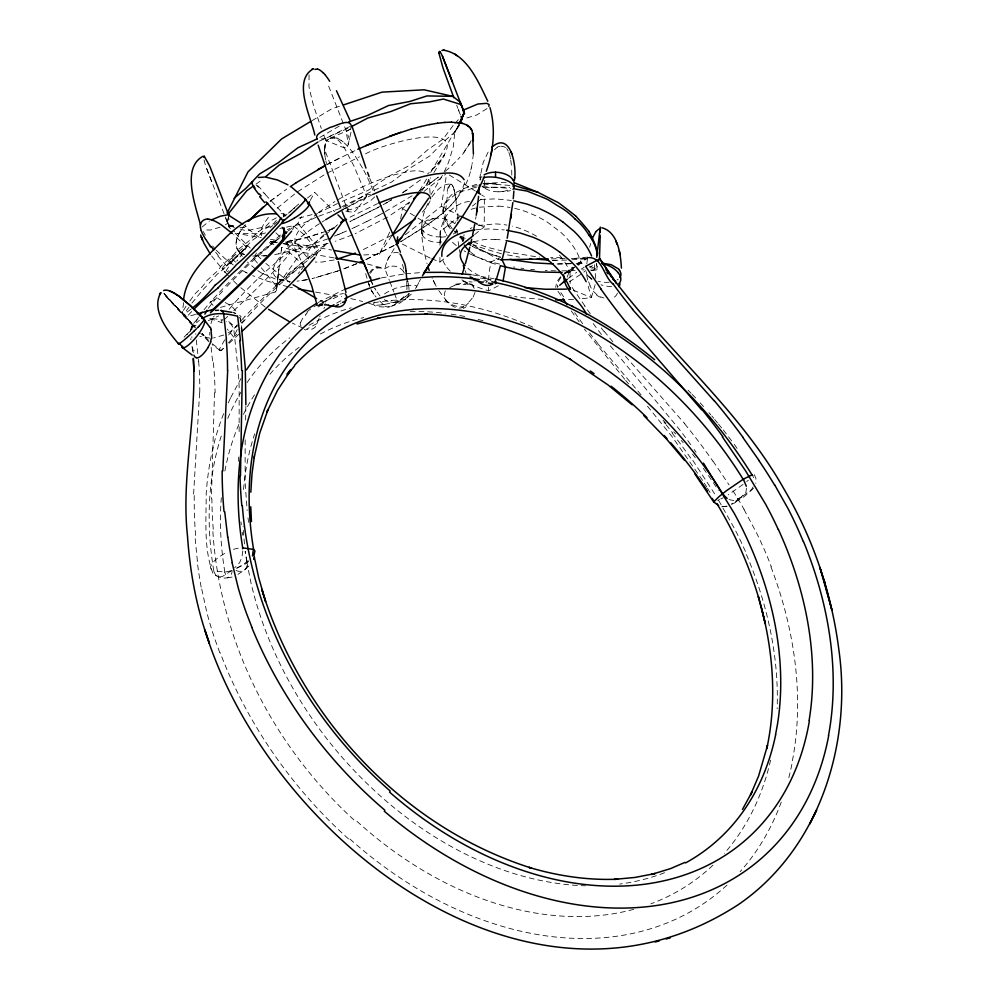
<?xml version="1.0" encoding="UTF-8"?>
<svg xmlns="http://www.w3.org/2000/svg" width="999" height="999" viewBox="0 0 999 999"><rect width="100%" height="100%" fill="white"/><g stroke="black" fill="none" stroke-linecap="round" stroke-linejoin="round"><path stroke-width="0.75" stroke-dasharray="5 3.75" d="M431.63 258.679L439.897 262.063L439.922 257.505M439.972 245.354L440.035 231.681L459.203 216.508M474.65 234.553L484.24 226.973L484.365 196.591L481.78 194.992M455.669 210.165L455.656 211.863M245.854 406.318L245.604 421.566M511.788 175.112L511.625 166.621M238.424 461.313L238.499 457.055M324.613 149.188L324.613 150.562A40.41 38.474 -51.2 0 0 324.65 151.423L324.975 155.145A77.81 74.101 -51.2 0 0 325.374 158.029L325.662 159.703M193.606 494.105L199.6 392.844M209.778 332.342L209.778 335.14M239.136 431.605L239.148 387.412A489.635 357.704 51.6 0 0 238.399 372.939L233.716 328.346L230.969 324.213L226.461 321.378M245.18 439.81L245.092 482.629L247.178 510.452M242.769 550.924L242.008 556.918L239.885 562.112A15.834 7.23 -86 0 1 238.324 564.135L234.665 567.769M469.468 201.373C449.163 203.883 437.837 223.639 440.559 243.094L440.621 240.534M440.646 239.36L440.709 236.788M595.716 278.421L594.343 264.298M190.459 331.181L191.633 325.724L198.451 317.819M443.306 208.229L443.032 211.351A41.921 13.886 47.5 0 0 443.131 213.674L446.004 223.277L450.861 229.395L444.692 218.881L447.727 192.857M488.374 280.145L489.622 269.255A65.41 34.578 -59.4 0 1 491.308 261.875L499.463 257.705M455.282 221.915L455.194 223.351M473.401 153.908L472.102 164.036M567.182 277.123L569.068 272.015L574.812 267.008M184.153 315.946C180.694 312.262 184.028 306.094 183.379 301.835M454.533 231.818L454.595 231.119M498.226 191.796L498.264 191.796A16.683 9.028 5.1 0 1 484.016 187.762L484.815 179.895M596.59 263.499L597.09 269.593L597.377 266.458M443.032 211.214L443.344 209.378A39.448 22.777 53.1 0 1 446.703 201.823A41.658 24.063 53.1 0 1 448.501 199.975L454.745 195.042A41.658 32.305 53.6 0 1 457.629 193.182A39.448 30.582 53.6 0 1 467.619 190.16A40.772 37.375 41.9 0 1 471.316 188.711L471.578 188.624M463.099 237.687L463.249 241.221L464.048 234.578M220.454 307.405L275.05 292.058L276.099 291.046L281.78 246.79M325.374 143.644L324.538 150.749L325.349 160.29M276.473 290.572L278.796 269.106L276.473 290.572L275.05 292.058M324.875 145.904L324.563 150.637L324.6 149.413L348.276 211.713L351.935 211.988A35.327 12.775 -37.6 0 0 352.784 211.938L354.795 211.463L356.818 209.39A42.108 15.222 -37.6 0 0 358.079 207.854L358.866 206.88M480.419 174.151L479.945 177.997L483.229 162.338L488.561 151.211M586.825 263.736L586.9 263.037M350.999 132.28L348.114 144.805A35.327 27.223 3.4 0 1 347.652 145.879L346.241 147.902L343.206 147.377A42.108 32.443 3.4 0 1 341.084 146.666L325.499 140.185L351.298 128.958M586.987 262.35L588.111 254.745M464.66 182.642C455.394 211.251 424.138 226.086 400.599 241.833M281.243 250.399L281.668 247.315M475.012 292.407L472.789 297.989M195.742 334.328L195.854 333.566M754.27 474.65L755.906 478.246L755.831 483.416M228.721 215.709L227.647 223.014L229.345 227.66L234.69 231.768M229.345 227.66L228.371 224.887L229.246 218.931M595.142 284.678L591.358 297.552A143.057 77.435 5.2 0 1 578.958 298.963M475.611 219.206L476.036 216.571M400.674 218.956L402.397 208.504L409.59 202.809M405.357 234.728L441.308 206.281L446.491 174.9M462.437 241.621L463.211 237M400.874 241.633C429.582 223.976 464.173 203.871 471.278 167.919M470.866 169.892L472.527 162M210.951 323.576L213.062 317.382M409.128 293.494L408.853 294.455M589.66 247.228L590.621 243.569M300.524 322.677L302.422 318.731L306.094 314.61M228.384 217.307L227.21 221.878L228.759 225.936L236.026 227.035M444.056 219.768L443.568 226.985A60.165 32.567 5.2 0 0 446.353 234.59M240.347 321.291L240.122 317.57M448.726 188.112L448.926 187.425A32.655 9.328 82.5 0 1 449.038 187.025L449.138 186.713M309.066 74.825L308.978 86.438A78.122 71.016 -73.9 0 0 309.44 89.273L313.748 106.443L321.316 128.471M190.534 330.282L192.844 325.899M398.476 252.947A11.051 6.943 81.8 0 0 397.827 252.647L394.443 252.597A20.08 12.625 81.8 0 0 391.795 253.921L388.836 257.18L386.551 262.6A61.339 38.536 81.8 0 0 384.902 268.793L389.373 280.382M283.216 216.284L283.416 213.761L281.106 213.674M597.077 269.643L596.016 270.017A2.173 1.174 5.1 0 0 595.304 270.092L595.242 270.13A2.31 1.249 5.1 0 1 594.73 270.217L594.63 270.23A2.747 1.486 5.1 0 0 594.03 270.317L593.968 270.342A4.208 2.273 5.1 0 1 593.044 270.479L592.844 270.492A5.819 3.147 5.1 0 0 592.307 270.542M223.651 413.723C213.524 439.135 208.092 466.283 206.206 493.518C206.244 519.942 203.546 549.175 213.149 573.938C218.694 578.034 231.681 582.055 232.143 570.554M430.144 200.874L427.622 206.044L420.791 213.936M471.153 140.622L462.962 153.746M317.183 323.014L319.53 317.27M456.855 220.929L459.59 216.471M449.488 185.764L450.049 184.678A11.726 3.534 80.4 0 1 450.274 184.39M387.237 260.589L395.604 246.091M230.732 397.527L241.009 378.521M319.68 316.92L320.155 315.896M228.296 402.872L231.855 395.03M289.435 253.396L289.673 252.435L288.811 252.422L283.853 255.669L263.986 272.939A49.513 3.746 -43 0 0 238.411 298.664M222.265 319.33L221.603 321.94M415.422 288.524L416.683 286.588L416.034 285.389L408.691 285.502L407.979 282.168L408.479 284.727A51.861 37.887 51.6 0 1 408.991 288.898L409.053 289.648M363.723 254.957L379.295 254.258L389.735 232.055M428.034 203.346C417.607 222.115 421.953 244.218 427.085 263.836M324.538 307.205L323.888 308.504M416.508 287.088L420.542 279.245M430.681 172.402L458.778 124.838L457.43 127.36M430.931 194.73L443.131 174.201L448.551 162.387L453.359 146.516L454.757 132.355L457.142 127.947M459.727 124.85L456.243 130.17A45.105 1.698 -59.5 0 1 455.669 131.044L454.757 132.355L455.569 130.844A34.765 1.299 -59.5 0 1 456.618 128.958L457.904 126.448M303.371 266.833L303.659 265.534L289.698 252.572L286.501 241.009M753.134 486.863L752.06 488.723A15.834 11.938 65.3 0 1 750.012 490.821L731.668 504.058M419.23 281.581L420.254 279.782M445.317 290.846C440.497 302.185 454.757 307.405 463.736 306.755M257.442 263.124L253.559 258.404L256.468 253.022M288.311 230.906L297.902 223.314L301.536 216.583M310.264 200.424L314.635 192.345L334.64 211.688M369.53 272.977L370.254 271.74A20.08 12.625 81.8 0 1 372.44 269.243L375.936 267.382L380.369 267.495A61.339 38.536 81.8 0 1 384.902 268.793A29.508 21.566 51.6 0 1 388.112 266.945L389.647 266.433A18.931 13.836 51.6 0 1 391.271 266.109L391.795 266.046M241.308 230.195C235.152 237.213 232.742 251.673 244.405 254.408M421.653 191.009L427.622 182.755L428.996 177.66L430.132 194.168M470.242 142.994L463.099 153.709L457.879 159.49M456.73 128.771L458.991 124.9M419.493 190.859L427.485 177.672M425.911 185.702L430.731 177.76M433.941 172.465L444.63 154.995L438.161 163.674L428.259 173.401M374.662 196.903L370.679 200.712L363.137 205.095L353.534 208.779L344.605 210.789L348.276 211.713M202.273 226.885L209.378 221.041M366.558 196.603L359.265 206.368M292.645 229.82L293.968 226.174L287.4 229.72M315.846 256.268L317.445 252.735L312.35 244.718L303.821 234.478L294.131 226.261M379.295 254.258L392.07 235.389M198.414 317.183L194.892 323.838A143.694 10.864 -43 0 0 196.016 325.637M283.953 215.559L283.991 215.509A40.772 4.358 -83.2 0 0 283.529 216.271M237.238 329.57L233.666 336.85M208.329 308.316L211.588 303.996A111.376 8.417 -43 0 1 216.683 297.827A96.541 7.293 -43 0 1 221.591 292.27L224.325 289.273M261.338 267.844L275.899 285.564L283.291 277.66L299.2 255.382L324.363 235.464M453.134 125.512L443.032 139.148L427.647 149.838L410.527 164.872L389.36 175.986L367.944 190.447L338.861 202.809M245.417 224.675C237.737 231.98 229.47 250.15 244.268 254.495M268.456 217.382C264.573 222.565 259.553 228.883 261.463 235.776M431.805 197.028C436.313 191.046 442.582 183.179 451.011 184.128M191.908 303.072L202.859 289.822A80.569 37.263 -10.4 0 1 205.969 286.626L217.058 274.338L224.213 268.419A46.878 32.23 -32.7 0 1 228.921 262.749L240.522 252.722L251.448 241.146A41.921 29.021 -50.7 0 1 255.195 238.262L259.103 235.776A39.448 22.827 -69.4 0 1 267.083 227.56A41.658 24.101 -69.4 0 1 269.917 225.574L273.714 223.514L276.161 220.629A41.658 15.859 -79.3 0 1 278.009 218.918A39.448 15.022 -79.3 0 1 278.621 218.444M564.647 273.514L572.627 267.083M246.416 247.115L233.666 234.69M228.609 334.977L228.808 334.715A118.406 8.954 -43 0 1 235.24 327.135A105.519 7.98 -43 0 1 237.375 324.737M189.91 300.936L195.342 293.469L201.111 287.949A78.359 28.434 -75.3 0 0 204.008 284.515L206.88 280.594L217.195 271.191A45.017 23.327 -68.9 0 0 221.516 265.534L232.817 255.732M753.546 488.361L744.28 496.515L731.73 504.32M494.505 149.713L497.152 147.34M560.938 277.372L557.717 282.48L557.342 286.975M374.513 302.11C369.543 308.179 386.725 306.743 389.048 306.943M448.688 197.952L451.623 194.755L454.932 193.019M454.982 123.426L458.678 119.256M577.01 264.81L579.133 262.625L588.261 257.829M238.187 298.851L235.926 301.373A86.089 6.506 -43 0 0 232.717 305.045L231.731 306.206A106.868 8.079 -43 0 0 228.871 309.678M232.817 255.719L237.824 249.85L250.274 239.885A41.059 24.051 -36.1 0 0 256.418 232.892L258.716 231.481M251.036 312.962L248.676 315.584A90.909 6.868 -43 0 0 244.343 320.554A106.893 8.079 -43 0 0 241.084 324.488M213.461 316.945L214.236 316.096M241.209 320.517L244.643 316.833M275.899 285.564L320.229 250.474L327.622 242.57L283.291 277.66M212.275 343.768L221.116 350.612L224.763 346.728M228.534 342.719L233.754 337.15A131.693 9.953 -43 0 0 236.875 334.253M248.838 566.058L244.593 570.017L236.875 575.024M732.017 503.571L733.603 503.334A15.834 9.278 62.7 0 0 735.539 502.272L745.903 492.607L746.528 487.287M560.664 276.648L556.73 281.855L555.694 287.437M327.859 139.798L326.498 141.271A8.766 7.967 -73.9 0 1 331.393 137.949L332.192 137.762M285.976 215.796L285.801 215.971A49.488 5.282 -83.2 0 0 284.003 215.309M431.393 170.604C486.138 114.773 383.366 142.482 363.536 155.007M451.948 165.372L458.004 159.465M186.538 334.69L187.325 333.916M187.812 333.429L188.386 332.892A18.482 1.386 -43 0 1 190.722 330.681L191.034 330.382M232.205 257.63L232.592 257.255A18.144 1.361 -43 0 1 247.003 245.342M468.606 302.934L466.446 304.857M236.875 256.905L236.825 256.955A16.908 1.261 -43 0 1 233.579 259.94A18.207 1.361 -43 0 1 228.434 264.423A17.695 1.324 -43 0 1 226.698 265.834A18.044 1.349 -43 0 1 222.902 268.569A12.75 0.949 -43 0 1 222.59 268.706M248.776 561.401L244.767 564.423L235.939 568.443M411.288 294.181L405.144 299.338M557.542 287.213L558.179 286.626M191.833 329.645L192.445 326.398L199.4 320.292M229.083 343.331L237.088 335.939A152.347 11.513 -43 0 0 238.861 334.278M293.481 208.679L292.607 209.478A18.419 1.374 -43 0 0 288.174 213.636M221.116 350.612L223.764 348.201M408.878 294.468A17.545 12.825 51.6 0 1 406.88 297.677L399.95 303.022L389.81 306.843A24.7 15.522 81.8 0 0 392.083 306.106L393.269 305.494A32.03 20.13 81.8 0 0 393.793 305.17L395.304 304.083M293.694 208.479L294.717 207.567M487.062 108.554L476.785 114.972L464.36 118.681M277.148 208.204L296.478 192.557M445.342 171.304L452.072 165.347M455.457 131.518L443.931 141.483L429.957 155.844L411.426 167.208L391.683 181.993L368.843 192.782L346.441 205.994L317.282 216.758M562.737 274.837L573.838 267.307M569.705 272.14L574.4 268.481M324.288 234.378C317.869 240.747 304.27 249.026 308.728 259.49L295.03 242.345L294.967 237.874L297.727 232.23L302.947 225.836L317.457 213.262M578.184 265.372L581.156 262.924L584.427 264.173M280.519 235.002L259.228 253.396A60.165 4.545 -43 0 0 249.001 262.862L247.252 264.51A70.092 5.295 -43 0 0 219.992 291.708L216.483 295.467A106.718 8.067 -43 0 0 210.502 302.11A65.41 35.04 42.8 0 0 212.987 305.332M236.813 568.256L242.395 564.959A72.865 30.02 -9.4 0 0 245.841 562.537L247.715 561.051A72.865 30.02 -9.4 0 0 248.651 560.252M746.665 481.593L748.338 480.244M275.274 241.196L254.907 258.941A49.588 3.746 -43 0 0 246.903 266.471A58.392 4.408 -43 0 0 224.4 289.211M400.224 300.187L401.673 298.926A32.03 20.13 81.8 0 0 402.135 298.464L403.146 297.352A24.7 15.522 81.8 0 0 404.845 294.892M270.304 227.422L272.702 225.537M273.901 224.588L277.497 221.741M283.479 216.995L287.075 214.148M288.274 213.199L291.87 210.364M307.442 198.027L314.635 192.345M253.559 258.404L281.119 236.588M325.562 234.515L337.55 225.037M423.963 191.433L445.529 174.363M472.39 206.081L475.986 203.234M477.185 202.285L484.365 196.591M439.897 262.063L445.891 257.317M395.442 303.971L400.099 300.287M276.111 240.534L281.019 236.888M589.822 267.632L592.519 265.534M210.489 302.123L216.696 297.814L220.492 299.9M270.092 201.261L286.763 189.048M270.192 201.249L278.022 195.28M420.529 179.907L401.186 193.744L407.467 189.535M430.369 183.154L438.199 177.173M438.299 177.16L421.628 189.373M409.515 202.135L388.748 216.396M405.769 296.341L405.532 296.516A19.818 5.295 -21.1 0 1 403.409 297.964L394.53 302.173L384.827 304.395M577.697 264.747L588.636 257.455M568.406 278.359L576.748 272.24M743.081 484.415L728.246 494.83M583.816 272.115L585.864 270.604M241.084 322.914L244.33 320.554L239.648 315.222M256.069 184.103L261.963 179.907M297.627 191.733L325.599 173.951M318.569 212.412L334.89 201.536M329.295 230.507L337.587 224.775M565.671 273.351L573.95 267.495M580.631 274.388L569.517 281.681M577.097 263.998L580.319 262.362L584.34 264.71M319.48 223.689C306.943 231.268 243.244 277.522 290.185 281.543L276.111 279.345L261.214 272.852M419.23 190.984L421.715 189.373M319.218 141.196L349.438 127.685M581.243 269.156L584.19 267.245M351.099 128.421L346.203 131.631L348.301 144.306M231.693 570.504L223.851 575.599A15.834 9.903 -78.2 0 1 221.428 576.723L218.893 576.935L215.909 575.524L213.574 570.729L211.638 570.067L210.277 567.619C212.662 560.077 220.554 555.968 226.91 552.11M322.065 221.965L324.475 220.454M412.1 195.792L385.364 211.663M339.223 126.124L318.144 138.424M208.279 320.691L218.594 315.984M311.938 120.717L331.718 108.841L340.597 105.894M388.449 201.661L391.683 199.725L382.942 204.87L387.375 202.298M228.147 332.792L229.483 332.005A53.297 23.214 -7.2 0 0 232.904 329.682L234.715 328.259A53.297 23.214 -7.2 0 0 237.312 325.799L235.252 327.123L226.336 319.48M337.4 200.062C355.282 189.56 374.263 180.744 394.18 174.85C404.732 172.652 417.557 167.52 427.51 173.888M387.487 217.133L355.144 233.729M391.271 235.514L360.302 251.086M227.76 223.351L225.374 224.688M318.906 304.583L335.402 296.091M318.756 305.444L325.337 302.847L320.142 300.374M326.86 164.598L357.792 149.213M326.898 164.623L341.496 156.993M326.91 173.227L359.403 156.855M344.842 208.454L372.739 194.518M350.012 217.17L377.522 203.634M381.63 205.594L349.812 221.691M378.908 215.222L384.116 212.4M394.268 245.367L364.31 260.402M393.643 245.754L365.035 260.04M470.167 228.609L471.978 227.672M378.396 207.405L347.764 222.577M318.119 302.535L343.881 289.735M337.55 203.509L318.906 212.737M340.509 303.459L341.171 303.097M461.813 279.82A69.006 37.35 5.2 0 0 470.854 284.378L476.585 286.788A105.519 57.105 5.2 0 0 488.661 290.809L499.625 285.102M366.908 221.478L378.933 215.26M316.958 323.589L306.281 329.32A14.173 10.44 47.8 0 0 317.133 323.688M720.766 498.926L723.276 497.689M719.542 499.525L717.794 500.387M741.733 497.052L734.028 500.624L728.983 499.575M354.67 227.385L366.895 221.428M315.946 217.382L301.124 224.201L285.989 227.21M342.445 232.817L334.428 236.151L346.528 230.994M351.96 228.609L354.67 227.335M349.7 126.598L325.162 138.524L318.369 139.273M342.008 206.593L365.884 194.955L372.003 194.193M223.714 335.052L213.536 337.974M356.918 263.636L342.52 269.368M352.41 234.865L335.389 241.258M356.593 263.736L341.546 269.718M220.105 227.185L210.477 230.02L203.484 229.957M329.757 138.511C335.539 135.539 340.147 141.945 343.132 146.141A78.122 71.016 -73.9 0 1 344.655 148.439L353.808 165.722L366.745 196.316L344.468 208.803M334.353 228.209L327.447 230.831M327.635 230.757L334.203 228.259M327.797 238.873L297.128 249.375M337.924 271.029L312.5 278.571M471.103 209.34L475.424 208.029M326.311 231.256L305.419 237.887L285.652 241.795L301.686 238.836L321.865 232.829M340.197 270.23L312.088 278.634M284.041 213.661L283.416 213.636L285.377 215.085M473.401 241.795L483.653 239.66L495.042 239.36M339.835 294.243L343.481 293.494M722.015 506.68L728.096 506.006M265.522 232.917L262.637 233.816L236.838 233.404L261.288 237.7M230.694 570.904L224.663 572.115L213.574 570.729M476.848 184.241L465.497 187.949A40.734 3.209 -22.2 0 0 454.945 193.007M233.454 549.275L239.698 547.852M195.517 314.423L186.726 316.895A105.257 8.154 -11.6 0 1 184.565 316.283A112.15 8.691 -11.6 0 1 184.003 315.559L185.302 313.811A129.133 27.672 -10.2 0 1 188.973 307.455M232.13 577.06L227.11 577.897L224.663 572.115M298.813 218.194L313.162 214.298M297.202 249.3L278.659 253.896M328.084 243.444C318.044 245.417 305.469 250.387 296.116 244.043L301.673 246.616L283.441 243.681M478.159 225.499L495.379 223.888M344.355 208.541L347.165 207.867L351.548 212.013M381.218 277.947L404.283 273.963M334.253 259.94L321.828 262.075L315.222 262.05M376.723 268.207L377.235 268.119A18.931 13.836 51.6 0 1 378.933 267.969L380.681 268.019A29.508 21.566 51.6 0 1 384.902 268.793M455.806 284.153L462.112 283.416L467.782 284.091M279.932 228.409L284.478 227.51M432.043 218.706L433.416 218.469M726.922 506.381L721.29 506.818M306.718 279.77L298.476 281.044M381.481 304.87L375.474 305.344L368.544 303.159M479.32 207.18L498.513 206.144M274.713 254.57L278.758 253.808M307.817 279.57L297.053 281.156M587.649 257.118L574.675 258.429M331.381 137.912L332.33 137.75M445.816 236.738L445.317 236.8A19.243 10.402 5.1 0 1 441.046 237.1M433.616 218.444L434.827 218.306A18.419 9.965 5.1 0 1 443.868 218.719L444.692 218.881A16.683 9.028 5.1 0 1 454.582 223.639M475.699 229.795L489.035 228.908L504.245 229.882M331.805 137.825L336.963 138.049M486.276 281.456L487.05 281.368M266.546 255.644L252.347 256.094M263.549 256.056L266.433 255.732M405.769 273.788L422.302 272.465M506.131 182.355L482.617 183.404L493.356 183.654L482.829 183.429M491.595 187.2L507.08 187.238A46.878 44.793 8.7 0 1 509.627 187.662M480.844 199.4L495.929 198.901L511.351 200.449M405.344 285.989L395.641 288.199L386.763 292.407A19.818 5.295 -21.1 0 0 384.677 293.843L384.44 294.018A26.761 7.155 -21.1 0 0 383.691 294.593M514.685 208.391A57.13 30.919 5.2 0 1 527.285 212.15L535.839 215.784A100.35 54.321 5.2 0 1 547.452 222.215L560.551 232.08A138.312 74.863 5.2 0 1 581.068 262.937L575.649 263.399M581.156 262.924L575.911 263.374M270.417 226.91L260.327 227.822L246.278 230.844L240.397 229.121M395.529 302.422L400.037 301.773A23.489 17.158 51.6 0 0 405.731 298.813M484.215 187.75L497.727 187.45L510.801 188.424M318.394 305.607L322.39 305.369M571.952 259.752L574.575 259.59A112.15 4.808 -3.1 0 0 584.914 258.916A105.257 4.508 -3.1 0 0 587.462 258.741M566.683 260.065L551.46 260.402M569.542 272.153L564.622 272.377M391.808 300.387L405.094 299.663A343.656 251.061 51.6 0 1 488.236 310.839A340.284 248.601 51.6 0 1 532.954 327.222M570.866 263.686L556.893 263.986M571.665 263.649L557.792 263.986M491.021 183.504L496.191 183.379M551.311 258.866L565.172 258.616M571.328 258.504L588.249 258.204M561.875 270.866L564.785 270.841A143.694 77.772 5.2 0 0 575.087 270.454M498.663 191.796L498.738 191.796A16.908 9.141 5.1 0 0 502.959 191.433A18.794 6.781 12.1 0 0 510.514 190.572M556.031 270.854L545.267 270.492M239.897 227.447L244.83 227.41A14.148 5.257 20.8 0 0 245.779 227.273L259.415 237.5M509.84 185.427L496.928 184.44M543.144 299.5L522.752 297.727A137.487 74.413 5.2 0 1 516.033 296.79L514.672 296.578M277.572 242.295L270.704 241.721L276.361 242.595M275.137 242.22L268.756 241.271M534.49 269.73L530.581 269.343M496.928 184.44L491.895 183.891A47.203 4.658 -8.9 0 1 483.466 185.09M561.6 257.992L556.406 257.367A114.073 110.077 8.9 0 1 550.686 257.53M236.039 570.529C240.747 572.814 247.252 570.379 246.953 564.622A13.686 10.002 51.6 0 0 246.79 561.788L245.08 551.411M303.659 265.534L295.617 270.592L277.947 286.076A43.731 3.309 -43 0 0 270.092 293.506A51.948 3.921 -43 0 0 251.111 312.899M209.99 338.124L199.85 336.388M270.704 241.721L276.698 242.632M282.904 243.569L288.661 244.443M472.49 274.875L493.943 278.746M334.053 257.867L298.551 251.648L281.843 247.315M485.801 282.63L486.65 282.779M514.835 267.195L513.474 266.958M480.307 277.997L491.221 279.957M315.534 292.108L341.683 296.703M270.454 239.298L278.097 240.634M285.739 241.983L331.581 250.012M511.288 296.016L509.265 295.654M501.473 253.808L486.251 249.213A80.569 5.07 19.3 0 0 480.307 247.302L472.814 244.518M225.312 217.033L228.371 224.887L235.752 226.224M212.2 318.331L222.14 320.13M507.43 254.882L519.517 257.143M288.162 286.8L267.245 281.144L252.685 275.624M289.61 287.138L292.52 287.799M350.836 298.576L362.712 301.523M228.371 224.887L235.801 226.686M367.407 264.023L382.967 268.144M504.682 251.711L526.148 255.057A115.872 111.826 8.9 0 0 539.697 257.055M603.908 298.002L600.561 296.853M473.076 241.683L480.531 244.88A78.359 71.753 -33.8 0 0 486.438 247.065L501.735 250.886M235.202 313.174L233.454 312.65L235.901 313.549M209.815 318.356L222.327 322.902M490.609 262.675L495.367 264.198A86.089 46.591 5.2 0 0 497.839 264.947M490.796 280.157L487.537 279.071M388.199 301.361L386.351 300.649A17.545 12.825 51.6 0 1 384.278 299.613M234.515 227.41L228.446 225.337L225.324 217.008M591.046 270.279L591.371 270.404A3.634 2.635 57 0 0 591.858 270.517L592.095 270.579A31.98 17.27 5 0 0 596.79 266.808M499.675 259.016L497.977 259.066L498.788 259.715M589.41 266.134L595.079 268.469A143.694 77.772 5.2 0 1 591.533 268.968M573.201 290.16L591.358 297.552L588.011 285.652A152.347 82.455 5.2 0 0 587.1 283.679M478.721 224.713L484.24 226.973M430.257 258.117L398.351 242.083M273.951 244.555L267.682 241.87M473.214 255.457L479.108 257.842A106.718 57.767 5.2 0 0 491.308 261.875M303.009 328.134L292.357 323.127M336.925 138.037C349.45 144.293 356.218 157.792 363.211 169.256M441.308 206.281L459.34 215.509M247.415 273.152L242.632 270.667L246.678 272.764M325.462 140.16L323.326 133.766M225.2 302.522L231.731 306.206L237.962 313.311M463.111 239.073L459.49 237.038M465.184 238.486L461.438 236.189M460.152 237.475L464.11 239.76M473.351 245.105L498.164 259.44M454.982 230.981L456.481 231.868M449.325 175.012L475.287 190.996M402.397 208.504L408.891 212.5M410.189 213.299L416.67 217.295M417.969 218.094L440.035 231.681M257.717 270.629L262.749 273.826M341.183 140.372L343.156 141.945M483.991 187.775L483.466 187.387A18.419 9.953 5.1 0 1 482.005 186.089M265.284 307.13L240.197 287.237M220.005 350.499L212.188 344.717M289.81 282.542L265.871 263.449M233.242 264.91L224.663 258.354L216.296 250.25M244.78 225.662L245.23 225.999A8.042 2.985 20.8 0 1 246.129 226.748L244.518 225.474M596.952 294.755L593.206 291.146L589.835 285.851M255.432 269.006L247.477 262.075M317.395 252.672C304.383 257.979 294.505 270.379 283.429 279.008A59.016 4.458 -43 0 0 273.364 288.311L271.653 289.922A69.006 5.22 -43 0 0 244.705 316.783M589.385 277.073L588.586 276.361M235.14 233.129L250.225 248.039M353.883 819.867C272.44 745.329 219.018 639.785 212.725 529.133M237.2 284.478L231.306 278.783M260.889 258.816L255.994 254.021M208.741 341.745L200.749 333.316M275.861 232.804L281.418 238.174M285.864 242.482L299.2 255.382M256.069 184.99L258.416 187.325M208.566 340.372L202.185 333.441M463.698 239.847L460.127 235.914M379.72 301.049L383.329 304.495A7.068 4.433 81.8 0 0 384.877 305.994M588.436 276.211L587.924 275.637A18.482 9.99 5.1 0 1 586.775 273.926L586.276 270.991M452.247 228.821L444.617 217.245L443.256 212.225A41.059 20.305 -42.7 0 1 443.631 206.069L444.043 204.92A40.734 11.039 -32.6 0 1 448.688 197.952M688.061 390.172L691.108 393.319M692.12 394.368L696.178 398.551M228.396 275.849L222.203 268.644A19.243 1.436 -43 0 1 222.228 268.456M263.012 192.083L264.285 193.431M265.484 194.705L285.277 215.896M164.136 293.818L195.417 327.385L164.198 293.868M184.328 316.121L183.541 315.022A90.959 3.521 -85.7 0 0 184.041 313.998L186.726 316.895A114.423 51.773 -41.4 0 1 192.645 310.552M194.393 326.286L163.961 293.606L194.418 326.348M192.42 325.537L163.686 293.956M700.137 402.847L704.095 407.142M625.449 356.331L684.802 423.713M708.915 412.649L710.838 414.847M438.786 290.647L447.877 302.585M445.317 299.65L446.94 301.523M641.096 394.855L597.827 343.743M212.6 245.929L215.372 249.163M217.782 255.944L226.686 265.859L246.341 247.215A16.683 1.249 -43 0 1 237.188 256.606M612.899 341.858L604.482 331.705M624.687 379.245L584.39 329.108M625.674 380.407L628.646 383.928M647.464 406.193L672.09 436.625L702.796 480.681M239.598 317.345L240.509 318.781L241.558 327.759M376.024 297.028L374.875 295.604M711.8 415.946L713.723 418.269M714.672 419.43L717.544 422.927M718.506 424.088L722.327 428.746M297.902 223.314L320.229 250.474M663.973 422.077L665.396 423.863M233.754 337.15L227.26 329.071M610.277 345.766L679.532 429.607A445.979 325.811 51.6 0 1 692.582 447.29M666.121 424.75L672.489 432.792M202.273 333.566L204.033 335.764L202.235 333.479M242.282 256.343L237.75 250.387M380.045 296.016L378.034 293.331A51.861 37.887 51.6 0 1 375.437 289.46L374.962 288.661M601.46 334.528L592.22 322.24M723.288 429.907L732.392 441.908M211.663 255.994L223.014 269.855L222.203 268.644M571.291 310.964L579.145 321.853M584.865 305.944L570.591 285.227M734.215 444.305L738.523 450.462M694.155 449.525L696.041 452.222M712.999 461.063L729.07 484.927M692.794 460.339L715.172 494.68M557.942 291.209L562.112 297.377M474.238 288.286L469.905 281.194M563.623 296.778L559.827 291.109M370.954 289.548L371.278 290.16A27.81 17.47 81.8 0 0 372.053 291.521L374.8 295.504A38.811 24.388 81.8 0 1 372.04 291.533M704.357 483.204L706.705 487.012M707.479 488.274L711.375 494.617M446.341 234.59L447.127 235.864M445.267 265.047L444.505 263.786A59.016 31.943 5.2 0 1 442.082 257.542M718.706 500.511L734.515 528.621A314.011 232.155 52.9 0 1 746.728 554.47M374.675 288.124L375.936 290.247M290.472 240.06L304.445 266.92M743.98 509.428L756.568 532.991A309.028 228.359 52.8 0 1 768.818 560.339L771.328 566.845M371.278 290.16L372.053 291.521M203.247 231.481L205.344 235.264M460.239 236.576L462.549 240.871M452.897 186.363L452.435 185.514A6.993 2.01 77.1 0 0 452.247 185.252A7.155 2.073 77.2 0 0 451.685 184.603M436.188 286.251L432.167 278.097M363.773 170.317L367.07 176.736M367.607 177.822L373.813 192.183M371.84 282.467L372.814 284.69M349.662 139.635L327.485 83.129M371.665 282.005L372.477 283.953M374.687 191.009L369.63 177.959M465.059 270.517L466.034 272.989M460.327 114.698L457.679 107.817M389.935 281.83L393.856 291.983M394.405 293.431L397.764 302.135M204.033 159.927A17.32 3.122 71.8 0 0 205.782 166.221L225.012 216.196M211.713 181.756L205.806 166.433M458.291 109.403L458.903 110.989M456.668 105.157L457.892 108.342M219.805 652.759L215.072 639.685A309.028 226.111 53.2 0 1 206.693 611.788L201.336 587.187M753.184 476.673L753.571 477.722M367.969 281.468L370.042 287.6M369.505 286.238L368.544 283.229M403.833 269.243L401.423 260.989M367.033 278.384L365.447 272.777M369.043 284.827L368.718 283.591M407.117 278.983L407.942 282.018L407.754 281.243M587.624 280.02L586.401 273.039M453.971 189.335L454.445 191.471M326.448 163.599L325.874 160.827M510.589 158.129L510.739 158.916M459.39 249.625L459.965 252.597M246.79 561.775L250.924 582.592A317.769 232.143 51.6 0 0 366.396 782.966L375.899 791.945A318.669 232.804 51.6 0 0 585.601 885.801M193.244 352.61L192.345 344.805M458.853 246.578L457.729 238.224M454.77 193.506L454.895 194.38M242.632 535.152L242.233 532.192M247.989 517.832L248.589 522.277M196.279 339.947L197.927 354.92M241.308 524.837L240.971 521.903M211.114 347.29L212.737 362.537M197.377 561.113L194.867 535.314M192.045 346.278L192.832 353.833M596.615 263.773L596.74 265.397M488.648 290.821L488.386 287.287M457.092 231.543L457.38 234.915M455.232 197.677L455.294 198.351M198.314 359.178L198.489 361.313M191.845 336.738L191.883 337.737M406.768 280.856L406.843 285.876A23.601 6.306 -21.1 0 0 405.494 285.964M570.017 272.115L570.154 283.504M214.498 392.707L211.388 498.876M186.913 334.702A18.581 4.683 -51.2 0 1 187.387 334.016M184.053 337.187A18.157 1.361 -43 0 1 186.126 335.102M191.995 326.76A7.53 7.068 66.2 0 1 192.283 325.474M190.921 339.722A30.482 6.868 89.4 0 1 190.859 338.511M194.068 350.899A18.044 3.571 -87.6 0 1 193.981 350.212M193.132 325.886A11.326 4.108 88.1 0 1 193.282 325.986M193.806 326.798A11.888 5.295 -74.2 0 1 193.519 326.623M194.031 327.135A7.655 3.022 87.8 0 1 194.318 327.46M618.206 279.196A17.095 9.253 5.1 0 1 616.995 280.007M611.688 286.401A18.581 11.001 20.4 0 1 600.986 284.79M591.982 279.757A18.581 11.001 20.4 0 1 588.848 276.486M609.228 282.242A18.157 9.815 5.1 0 1 598.051 281.231M591.945 278.733A18.157 9.815 5.1 0 1 589.81 277.26M590.234 285.664A30.482 27.335 64.9 0 1 588.648 281.843M600.436 297.277A18.044 16.246 57.4 0 1 596.703 295.18M617.382 293.207A16.958 11.189 31.2 0 1 611.026 298.539M590.709 270.017A7.655 6.206 72.5 0 1 591.071 270.13M247.015 561.825A318.082 232.38 51.6 0 1 245.442 551.398M244.53 543.98A318.082 232.38 51.6 0 1 243.094 526.348M243.556 489.585A318.082 232.38 51.6 0 1 254.683 433.841M224.875 572.14A327.447 239.223 51.6 0 1 221.328 497.789M224.875 471.041A327.447 239.223 51.6 0 1 239.535 422.827M243.431 414.41A327.447 239.223 51.6 0 1 254.683 394.543M269.917 374.238A327.447 239.223 51.6 0 1 299.113 347.327M320.317 334.028A327.447 239.223 51.6 0 1 363.773 317.557M213.774 570.766A340.684 248.888 51.6 0 1 222.228 433.091M227.76 418.419A340.684 248.888 51.6 0 1 240.971 392.17M247.04 382.629A340.684 248.888 51.6 0 1 289.785 337.799M309.028 325.287A340.684 248.888 51.6 0 1 351.211 307.792M373.688 302.759A340.684 248.888 51.6 0 1 391.845 300.487M410.189 311.488A330.482 241.446 51.6 0 1 445.242 313.349M451.173 314.148A330.482 241.446 51.6 0 1 467.632 317.058M478.146 319.455A330.482 241.446 51.6 0 1 484.178 321.016M662.961 420.217A340.284 248.601 51.6 0 1 665.921 423.339M673.713 431.793A340.284 248.601 51.6 0 1 675.624 433.941M681.281 440.459A340.284 248.601 51.6 0 1 683.204 442.719M692.569 454.22A340.284 248.601 51.6 0 1 695.304 457.717M703.308 468.381A340.284 248.601 51.6 0 1 718.343 490.322M484.827 280.532A343.656 251.061 51.6 0 1 487.624 281.031M336.638 303.134A340.684 248.888 51.6 0 1 342.02 300.162M664.572 872.714A318.669 232.804 51.6 0 1 619.642 884.078M213.399 362.662A459.615 345.417 49.5 0 1 215.122 392.869M213.249 529.258A463.598 336.089 53.9 0 1 211.888 499.038M712.961 865.184A335.552 246.029 53.3 0 1 650.961 903.795M633.741 909.315A335.552 246.029 53.3 0 1 354.445 819.03M770.604 760.102A335.552 246.029 53.3 0 1 724.412 853.283M746.415 554.545A334.19 246.716 53 0 1 777.122 708.653M672.14 433.079A463.561 345.354 52.8 0 1 692.432 460.576M597.951 343.644A460.089 324.176 52.1 0 1 589.547 332.867M582.704 323.751A460.089 324.176 52.1 0 1 574.063 311.725M198.664 361.351A385.327 287.5 50.1 0 1 199.763 392.894M195.579 535.476A475.399 344.705 53.8 0 1 194.256 494.318M201.161 587.162A411.238 300.15 53.3 0 1 197.19 561.088M348.464 838.86A359.041 262.55 53.2 0 1 220.167 652.697M727.022 885.052A359.677 263.636 53.2 0 1 348.926 838.136M791.87 764.322A359.677 263.636 53.2 0 1 788.561 778.683M781.243 802.135A359.677 263.636 53.2 0 1 740.109 871.715M770.966 566.908A358.641 264.673 53 0 1 791.695 764.235M733.054 490.921A411.276 304.995 52.8 0 1 744.105 509.378M684.69 423.813A475.412 354.083 52.7 0 1 712.874 461.151M604.32 331.843A383.504 272.864 52 0 1 600.574 327.16M590.347 313.823A383.504 272.864 52 0 1 584.69 306.056M204.046 309.727A119.78 9.053 -43 0 1 210.489 302.123M224.787 339.897A137.487 10.39 -43 0 0 224.35 340.484L219.618 348.826A143.057 10.814 -43 0 0 221.079 350.637M233.766 310.677A130.419 9.853 -43 0 0 257.442 287.862L270.005 275.274A89.473 6.768 -43 0 0 278.134 266.833L282.705 261.9A46.791 3.534 -43 0 0 289.373 253.446M227.685 316.396A130.419 9.853 -43 0 1 221.641 322.028M303.334 266.858A48.689 3.684 -43 0 1 301.386 269.68M299.65 271.815A48.689 3.684 -43 0 1 298.152 273.564M499.575 264.073A119.78 64.823 5.2 0 1 491.308 261.888M523.776 268.544A138.761 75.1 5.2 0 1 520.866 268.132M584.29 269.767A143.694 77.772 5.2 0 1 582.467 269.93M573.526 299.35A143.057 77.435 5.2 0 1 566.221 299.7M559.552 255.145A130.419 70.592 5.2 0 1 569.88 272.128M473.289 255.407A70.092 37.937 5.2 0 1 469.255 253.571M465.809 251.798A70.092 37.937 5.2 0 1 464.073 250.824M456.256 245.542A70.092 37.937 5.2 0 1 451.086 240.871M450.274 271.179A69.006 37.35 5.2 0 1 445.129 265.072M495.042 239.385A48.689 26.361 5.2 0 1 503.508 240.21M487.587 279.021A51.948 28.109 5.2 0 1 466.608 267.257M536.575 236.239A89.473 48.427 5.2 0 0 526.76 231.206L518.831 228.059A46.791 25.325 5.2 0 0 512.237 226.186M495.392 223.926A46.791 25.325 5.2 0 1 506.855 225.087M490.759 262.5A49.513 26.798 5.2 0 1 470.704 252.185M498.513 206.106A57.13 30.919 5.2 0 1 510.089 207.48M457.679 231.98A49.588 26.836 5.2 0 1 456.855 230.007M463.661 239.847A58.392 31.606 5.2 0 1 460.002 235.939M247.29 245.342A18.581 1.736 -51.9 0 1 236.825 261.139M235.539 262.113A19.73 4.358 45.5 0 1 231.244 257.667M222.415 268.281A16.946 1.261 -43 0 1 232.168 257.63M233.566 259.94A18.794 1.736 -51.9 0 0 225.512 272.59A17.195 1.586 -51.9 0 0 228.559 270.692M247.577 245.367A18.419 1.374 -43 0 1 246.516 247.003M218.331 255.457A162.5 154.932 60.7 0 1 215.584 252.16M305.881 329.995A15.959 11.901 -36.2 0 1 304.333 329.408M306.793 312.05A20.792 6.843 -39.3 0 1 316.77 305.132M318.831 305.145A18.219 3.197 -36.6 0 1 320.404 304.308M318.107 307.018A15.897 2.235 -35.1 0 1 324.75 303.721M324.75 304.071A14.248 2.81 -44.5 0 1 325.512 303.808M301.061 326.124A10.04 6.568 -19.9 0 1 300.324 322.689M305.594 314.36A19.83 8.454 -38.9 0 1 307.53 312.625M293.881 208.466A18.581 4.421 -33.8 0 1 294.618 208.029M294.98 207.342A18.144 1.361 -43 0 1 299.725 203.234M257.53 185.477A56.019 6.893 48.7 0 1 262.362 190.434M264.136 193.119A84.59 7.043 47.9 0 1 265.347 194.405M326.186 301.611A20.792 0.787 -19.3 0 1 325.1 301.96M322.277 302.934A15.897 0.749 -30 0 1 334.19 295.779M333.129 298.726A14.248 1.686 -27.3 0 1 337.412 296.641M321.228 305.057A10.04 1.948 4.7 0 1 322.302 304.957M422.465 235.14A18.581 12.862 -3.9 0 1 433.316 218.681M441.783 241.958A17.195 11.901 -3.8 0 1 422.365 235.165M422.802 234.453A19.73 14.236 -41.5 0 1 423.126 230.282M440.996 236.963A16.946 9.166 5.1 0 1 422.614 230.344M456.768 229.907A18.794 13.024 -3.8 0 1 455.606 233.379M422.352 230.057A18.144 9.815 5.1 0 1 432.117 218.806M450.474 184.166A7.005 2.085 78.3 0 1 451.461 184.49M449.075 186.501A26.786 7.855 81.6 0 1 449.425 185.577M447.19 191.458A58.129 16.434 82.7 0 1 448.289 186.751M456.705 229.72A18.207 9.853 5.1 0 1 455.681 231.855A17.695 9.565 5.1 0 1 454.52 233.129M454.058 233.504A18.044 9.753 5.1 0 1 453.309 234.053M457.817 213.536A162.5 77.248 74.7 0 1 457.317 223.751M456.718 204.82A93.506 40.772 76.5 0 1 456.743 211.064M455.944 198.714A57.08 23.139 77.6 0 1 456.206 203.946M455.132 194.455A31.831 12.025 78.3 0 1 455.482 197.814M454.52 191.471A17.645 6.269 78.7 0 1 454.845 193.531M453.509 187.7A7.405 2.51 78.7 0 1 454.358 191.009M452.435 185.414A7.38 2.223 77.7 0 1 453.459 187.525M463.798 306.843A14.173 9.965 49.7 0 1 450.112 304.333M466.258 306.705A15.959 7.393 -56.6 0 1 463.261 308.379M469.805 283.841A20.792 11.364 -23.3 0 1 474.325 288.261M466.57 283.641A18.219 9.028 -13 0 1 469.205 284.365M454.483 285.214A15.897 7.443 -11 0 1 465.596 284.54M449.762 287.675A14.248 8.691 -13.3 0 1 454.62 285.552M472.215 298.114A10.04 2.897 -47.6 0 1 468.494 302.41M480.169 179.932A18.581 6.693 12 0 1 480.856 179.108M502.959 191.446A18.207 9.853 5.1 0 0 509.115 189.56A17.695 9.565 5.1 0 0 510.751 188.611M479.97 179.857A18.144 9.815 5.1 0 1 481.93 176.498M510.751 160.24A96.541 81.419 7.5 0 1 511.476 166.621M508.866 152.51A41.409 35.152 1.2 0 1 510.464 158.142M506.68 148.601A11.389 9.715 -2.5 0 1 508.166 151.136M505.506 147.565A7.043 6.069 -5.8 0 0 502.822 146.478A7.08 6.206 -8.8 0 0 499.95 146.353M497.19 147.203A7.18 6.306 -9.1 0 1 499.712 146.291M476.685 280.781A20.792 3.746 -3.6 0 1 473.738 280.856M472.115 281.98A18.219 6.156 -4.8 0 1 469.031 281.743M467.607 282.655A15.897 5.944 -6.2 0 1 461.338 279.82M484.515 281.081A19.83 1.548 -5 0 1 483.329 281.206M389.697 306.755A16.009 10.065 81.8 0 1 385.04 306.243M381.643 304.845A23.601 6.306 -21.1 0 0 383.329 304.495A23.601 6.306 -21.1 0 0 384.677 304.408M395.479 302.447A23.489 17.158 51.6 0 1 388.199 301.323M370.604 273.351A13.262 9.69 51.6 0 1 376.773 268.344M406.855 285.876A7.068 4.433 81.8 0 1 406.905 288.549M406.843 285.876A23.601 6.306 -21.1 0 1 408.529 285.539M406.968 288.886A16.009 10.065 81.8 0 1 406.818 289.673M391.845 266.196A13.262 9.69 51.6 0 1 403.321 271.066M403.121 271.278A13.099 9.578 51.6 0 1 403.908 272.327L404.208 272.764A17.832 13.024 51.6 0 1 404.508 273.214M408.966 293.419A26.761 7.155 -21.1 0 1 405.781 296.341M324.775 149.176A17.32 15.734 -73.9 0 1 326.049 141.383M186.014 306.156A115.872 14.81 -83.5 0 1 184.902 308.154L184.852 308.229A114.073 14.585 -83.5 0 1 182.617 310.939M191.184 309.028A99.013 72.34 -45.8 0 1 184.103 314.148M258.729 231.481A40.734 18.157 -19.8 0 0 268.269 223.813L271.029 220.629L274.513 218.868A40.734 10.327 -9.7 0 0 277.36 217.095M471.503 188.436A49.488 45.367 41.9 0 1 477.172 187.225M482.28 186.751A49.488 45.367 41.9 0 1 491.595 187.325M552.297 260.389A129.133 1.474 4.4 0 1 556.068 260.677M477.31 185.876A47.203 4.658 -8.9 0 1 467.757 186.9M333.117 137.637L332.03 137.8L333.117 137.637M334.465 137.575L333.304 137.612L334.465 137.575M500.661 257.13L484.453 251.998A58.392 31.606 5.2 0 1 472.127 246.104L489.672 253.858A96.541 52.26 5.2 0 0 500.674 257.118M225 272.29L224.151 271.328L224.875 272.165M433.803 281.593L433.279 280.532L434.977 283.953L433.803 281.593"/><path stroke-width="1.5" d="M222.802 470.991L227.685 370.617M245.866 404.795L245.279 367.794L241.558 327.759M514.398 180.232C517.045 168.207 511.188 129.945 491.67 147.315M473.401 153.908L472.602 133.042L473.401 140.859M250.811 492.195L252.01 473.726L254.445 455.781M479.458 184.927L478.921 192.557M514.522 178.172L514.585 177.347M513.886 191.059L513.261 198.689M599.475 259.315L600.137 237.562M183.504 300.312C186.064 274.675 207.367 256.219 224.488 238.873C237.962 224.987 255.769 212.35 276.086 213.898M596.715 257.28L599.837 230.744M478.583 196.403L476.748 211.925L477.285 208.029M512.874 202.535L507.23 238.237M211.788 338.449L210.976 329.745M282.567 241.196L284.328 228.896M282.754 239.598L284.315 228.883M510.789 218.606L511.438 214.123M228.721 215.709L229.158 212.799L246.653 190.821L253.721 185.789M476.248 215.26L476.835 211.326M486.326 171.254C493.568 150.999 495.829 128.534 489.997 107.63M397.714 236.888L396.965 241.371L401.76 237.575M503.059 280.981L505.506 266.97L501.61 258.966M490.984 154.745L491.995 149.213M599.887 230.482L600.137 229.171A16.583 1.623 -87.5 0 1 600.224 228.783L600.474 228.671M474.687 224.488L472.577 235.14M775.549 734.677L777.509 724.075A317.757 232.143 51.6 0 0 734.253 513.349L703.433 463.099M254.071 457.817L259.79 432.929L268.032 409.54L266.995 411.825L277.61 390.222L290.547 370.542M506.381 242.208L502.485 258.242M470.779 243.207L471.703 239.161M619.243 286.838L619.979 283.778M469.805 247.252L465.422 263.624M228.858 215.472L210.352 167.695A78.209 14.111 71.8 0 0 209.303 165.322L204.171 156.106M463.136 114.348L461.963 118.918L460.939 116.284M463.598 112.512L463.286 110.127L477.847 104.021L486.775 103.322L489.035 104.495L488.886 106.418M202.735 156.368C180.981 168.706 195.991 206.631 200.437 224.962M500.249 266.333L496.453 279.033M464.335 267.307L462.187 274.238M210.901 341.883L207.967 347.515M252.472 555.919L253.384 549.388L242.52 547.827L242.657 548.788M253.646 559.415L254.445 557.242M591.932 239.523L592.444 238.187M563.773 275C563.111 289.985 580.506 301.011 586.413 314.235M592.507 237.999L595.641 232.055M204.857 314.161L207.03 310.239M484.353 176.448C469.855 212.263 443.057 240.971 423.514 273.888L433.966 257.392M459.415 123.364L464.31 112.762M227.085 213.087L248.027 171.84L281.606 138.936L310.614 121.503M351.061 125.212C348.826 118.294 335.214 126.411 330.107 127.41C326.036 129.733 313.698 133.891 317.245 139.086M459.44 123.514L464.273 112.737L461.238 104.62L443.381 99.051L429.283 101.935L410.601 103.746L390.796 111.551L367.907 117.994L350.761 126.985M254.233 554.033L254.957 550.948L253.384 549.388M308.092 204.458L309.54 201.773M422.502 275.724L428.808 265.272M742.482 809.365L752.185 791.658L750.486 795.079L758.603 776.036L767.519 745.329L766.745 748.8C777.697 698.476 772.751 645.754 758.353 596.64L765.309 623.763L761.725 608.803M418.693 192.183L392.07 235.389M586.113 266.071L599.8 258.903L598.426 260.552M459.165 123.951L462.075 119.281M396.428 244.817L428.658 198.202M283.828 220.292L283.341 220.966A17.695 1.324 -43 0 1 282.18 221.903M246.478 369.842C264.523 342.707 288.861 319.842 316.92 303.284M329.395 240.097L343.531 220.292L337.974 214.922M199.375 315.809L199.588 315.522A138.761 10.49 -43 0 1 201.174 313.386L202.06 312.225M495.616 281.568L494.73 282.467M291.633 231.231L279.333 245.354M314.81 257.68L304.108 270.055M595.816 231.83L597.127 230.457M287.225 375L294.493 365.996M248.339 221.266L267.807 203.209M248.476 221.229L263.049 207.13M160.827 292.782L159.428 294.268L160.777 292.819C150.911 309.927 167.657 330.981 178.559 343.868M199.325 325.899L204.445 319.68L190.921 306.193L179.87 296.89M199.063 326.173L198.302 326.948M197.977 327.272L197.29 327.959M283.241 291.571L270.254 304.383A152.347 11.513 -43 0 1 242.42 330.956M420.691 192.095L413.574 198.801M196.341 328.896L195.742 329.483A18.756 1.399 -43 0 1 193.806 331.331M210.439 312.812L213.237 310.214A153.284 11.588 -43 0 0 246.815 278.259L259.877 265.372A111.089 8.392 -43 0 0 279.383 245.317M290.497 214.922L291.134 214.348A19.243 1.436 -43 0 0 294.368 211.363A16.946 1.261 -43 0 0 305.619 199.5M265.397 176.948L279.158 165.085L300.237 153.759L317.944 142.033M559.715 285.277L560.564 284.553A53.297 4.071 -33.7 0 1 567.32 279.183M234.153 198.227L245.754 188.486L259.64 173.913L278.259 162.75L297.927 147.752L316.795 139.048M415.384 218.806L393.581 234.166M563.274 282.342L565.072 280.919M752.734 475.686L752.222 474.787L743.356 479.17L727.135 490.234A72.865 7.767 -31.8 0 0 723.763 492.832L721.89 494.318A72.865 7.767 -31.8 0 0 719.005 496.665L713.686 501.935L718.606 505.581M283.516 234.69L287.113 231.855M341.134 222.19L343.531 220.292M447.09 256.368L473.451 235.502M281.693 218.119L279.97 219.28A45.017 21.066 -4.9 0 1 278.109 222.977L266.895 234.728A78.359 45.667 -14.8 0 1 263.361 238.686L255.007 246.241A105.557 68.232 -23.8 0 1 236.638 264.448A115.035 81.693 -31.8 0 1 215.285 285.09M290.284 186.651L296.366 182.642M597.976 229.733L599.1 229.071M296.291 182.63L325.599 165.335L317.807 169.593M325.674 219.705L343.494 209.191M340.996 222.59L346.553 219.193M282.18 236.139L284.802 235.04L284.49 236.8A57.13 4.321 -43 0 1 275.05 248.289L269.792 253.908A100.35 7.58 -43 0 1 260.677 263.299L246.915 277.023A138.312 10.452 -43 0 1 211.126 311.114M395.991 244.455L398.301 243.144M338.511 304.545L335.227 306.406L328.534 305.507M202.285 318.556L202.972 318.182M211.401 219.905L220.517 216.171L229.083 214.56L229.695 215.959L242.769 224.251M342.52 302.397C346.441 302.098 348.226 296.154 345.142 293.831M202.472 318.456C213.049 311.563 225.599 313.361 237.1 316.084M685.014 862.374L670.541 868.606L651.485 874.45L655.119 873.513L635.089 877.434L614.248 879.37L617.719 879.195C587.737 880.469 557.704 875.936 528.995 867.382L531.693 868.181C403.047 827.597 300.936 717.357 261.775 589.298L265.572 601.51L258.641 577.484L253.546 553.521M357.792 149.263L377.997 140.547M372.739 194.518C393.094 185.427 414.223 177.422 436.326 173.901C445.392 173.202 458.391 170.579 464.11 179.695M359.378 262.587L363.624 260.677M365.934 145.604L400.799 132.255M378.771 203.109C390.721 198.277 403.097 193.931 415.996 192.632C421.029 192.332 429.695 192.008 430.457 198.676M441.895 50.524L444.118 50L443.219 50.125C466.97 53.721 478.359 82.03 487.812 101.274M313.561 68.731C291.696 80.307 311.426 117.907 314.797 135.002M163.636 290.547L164.098 290.397A6.281 6.119 21.9 0 1 166.059 290.147A7.73 7.53 22.3 0 1 166.87 290.209L166.983 290.234A12.063 11.776 22.5 0 1 168.706 290.622A16.583 16.196 22.6 0 1 169.505 290.884M355.332 253.097L336.763 259.278M472.24 242.195C464.91 244.218 457.53 251.823 461.313 259.79A43.731 23.676 5.2 0 0 465.059 265.572M345.229 289.235L358.803 284.128L379.795 278.284M389.622 136.164L411.263 129.058M348.776 121.853L367.008 115.672L388.474 105.557L409.727 101.486L426.973 95.929L452.772 96.341L460.339 102.298L461.55 105.619M312.687 68.943L311.775 69.256M343.544 104.907L381.993 92.145L424.076 89.798L452.772 96.341M193.931 369.88L194.006 371.391L193.307 358.366C197.04 417.607 181.044 476.361 187.462 535.664C189.96 572.315 196.641 608.803 209.428 643.331L204.87 630.032C267.869 835.826 527.172 1041.845 738.149 904.744C819.043 849.512 852.184 744.405 838.91 650.112C831.755 593.493 813.086 538.299 784.053 489.16C740.222 411.188 670.479 353.434 616.608 283.204M357.03 324.001L380.032 317.757L377.547 318.244L389.56 316.146L401.835 314.76L427.097 314.111L424.987 314.011C476.535 315.684 526.585 333.254 570.641 359.49L569.755 358.978L607.941 384.865L632.142 404.82M196.99 314.011L214.585 309.066M655.207 941.995L659.215 940.908M666.171 938.998L670.217 937.911M411.188 129.121L420.929 126.486M420.841 126.561L429.72 124.538M258.404 177.497L264.31 177.085M429.632 124.613L437.624 123.189M474.662 229.945C460.589 231.88 440.559 239.023 441.87 256.306M589.198 257.617C602.222 257.53 603.97 276.873 612.812 283.828M220.542 310.439L231.968 312.375M437.512 123.264L444.842 122.377M215.447 310.452L218.531 310.214M570.466 289.048L568.856 289.023M423.813 272.377L442.944 272.327L471.066 274.65M413.224 309.303L425.636 308.629A321.166 234.628 51.6 0 1 503.309 319.068A317.719 232.105 51.6 0 1 722.589 493.681M566.583 289.148L545.442 289.248L524.95 287.6M444.73 122.452L451.536 122.103M562.125 272.452L540.334 272.015L519.555 269.718A106.868 57.842 5.2 0 1 505.506 266.97M500.249 259.777L548.239 258.916M555.781 299.85L561.575 299.825A143.057 77.435 5.2 0 0 564.373 299.75M495.529 172.303L495.529 177.335A18.581 6.693 12 0 0 483.291 177.822M207.655 219.056L207.355 219.043A7.005 6.968 49 0 0 204.408 219.755A7.83 7.78 45.3 0 0 203.983 219.955L203.871 220.03A7.155 7.105 38.7 0 0 202.522 221.016A6.993 6.956 36.8 0 0 202.173 221.378A7.38 7.33 45.9 0 0 200.724 223.838M553.309 263.936L534.54 262.887L515.809 260.402A111.376 60.277 5.2 0 1 510.027 259.29M601.922 263.074L611.226 264.71L618.468 268.906A18.756 10.14 5.1 0 1 619.655 270.317M451.411 122.178L462.724 123.389M196.466 357.605L194.892 357.005L193.843 355.144M514.635 188.923L527.035 191.071L543.206 197.527A80.569 68.094 -39 0 1 548.501 199.95L558.204 206.069A109.653 83.454 -39.9 0 1 575.262 219.256M601.947 227.76C618.006 232.105 620.641 254.133 621.403 268.107M266.258 177.248L277.535 179.995L287.949 184.84M483.216 282.23L478.946 281.618L471.441 277.41M506.58 230.195L520.079 232.967L533.016 237.25A108.242 58.591 5.2 0 1 559.552 252.01M335.527 258.104L364.535 263.374M488.374 283.067L492.682 283.841M334.64 250.549L360.614 255.107M312.512 291.583L298.264 288.948M457.417 122.502C463.948 123.089 472.764 126.111 472.502 134.066M513.686 200.849L526.898 204.033L538.461 208.229A111.089 60.127 5.2 0 1 562.787 221.99M495.379 279.046C554.158 292.045 608.304 321.753 654.645 359.715M505.506 266.97L502.909 266.333A86.089 46.591 5.2 0 1 500.362 265.659M575.586 215.896A105.557 6.881 34.4 0 0 558.553 202.785L548.688 197.802A78.359 2.348 28 0 1 543.419 195.105L537.949 192.283L522.352 187.974A45.017 6.668 18.7 0 1 514.935 185.614M221.503 310.402L223.564 312.974L226.436 339.185M470.079 276.935L470.766 277.16M169.505 290.884L174.388 293.231M514.56 182.867L537.949 192.283M477.347 224.151L460.739 216.221M170.642 291.321L172.053 291.97M571.74 306.031L572.902 306.581M172.278 292.083L174.75 293.431A54.808 52.41 47.8 0 1 176.798 294.855M316.646 298.639L293.069 284.765M288.873 321.341L268.556 309.34M469.018 242.382L471.066 243.531M174.475 293.281L178.908 296.166M476.585 191.796L480.482 194.193M176.86 294.755L179.92 296.89M291.209 186.838L305.557 199.263M178.921 296.191L189.822 305.057L201.91 316.958M192.258 355.12L182.243 347.465M466.783 125.112L469.905 127.435L471.828 130.432M562.887 221.953L574.125 231.368A153.284 82.967 5.2 0 1 591.595 255.994M559.702 251.96L570.804 261.313A152.347 82.455 5.2 0 1 586.151 281.706M457.192 55.769L454.995 54.083M727.172 498.426L724.725 496.153A13.686 10.002 51.6 0 1 722.801 493.581M182.854 347.34L183.391 347.764A18.581 4.683 -51.2 0 1 181.756 345.991M232.317 233.479L221.828 225.225A58.129 57.967 -87 0 0 215.597 221.516L214.535 221.016A32.655 32.555 89.4 0 0 213.898 220.729L213.349 220.492A26.786 26.686 79.3 0 0 211.626 219.855L209.103 219.206A11.726 11.663 67.2 0 0 208.104 219.081M390.247 791.071C307.505 719.043 250.712 615.746 242.332 505.694M202.959 318.244A24.663 15.36 -85.8 0 1 203.509 318.768L210.115 327.56M643.781 415.547L666.608 439.11L684.627 460.477M323.501 73.027L324.4 74.001A40.41 38.474 -51.2 0 1 324.762 74.425M201.711 316.995L202.385 317.707A9.54 9.416 -3.5 0 0 202.085 318.194M265.959 201.823L283.254 221.079A18.044 1.349 -43 0 0 289.073 216.196A12.75 0.949 -43 0 0 290.247 215.147M713.998 400.611L632.554 309.49M605.844 269.643L606.755 270.729M325.125 74.863L327.185 77.535A77.81 74.101 -51.2 0 1 328.796 79.883L329.695 81.294M701.598 409.765L625.736 321.666M261.139 196.016L259.603 194.093M609.877 274.713L612.025 277.71M210.614 246.965L209.503 245.442M742.844 437.437L759.365 460.939M722.414 436.9L745.479 470.691L765.534 504.07A314.011 226.561 50.4 0 1 778.246 529.482M255.007 188.037L254.595 187.45M600.998 288.936L585.626 266.346M694.892 473.988L713.798 502.072M282.305 227.447L286.139 233.167M599.8 258.903L616.158 282.892L599.737 258.766M562.949 298.614L567.12 304.782M210.327 254.083L203.921 243.169L200.612 235.04M309.078 203.421L325.911 231.805L336.95 257.73M612.724 278.733L613.398 279.77M774.774 485.052L787.836 508.254A309.028 223.089 50.5 0 1 800.574 535.152L803.308 541.545M743.356 479.17L746.328 486.251M716.832 503.484C734.864 533.454 749.262 565.646 759.078 599.238M336.451 90.734L349.887 120.13M452.397 81.893L442.357 55.994A17.32 3.122 71.8 0 0 439.71 51.424M615.759 241.034L617.27 244.605M400.424 252.185L376.648 195.916M304.97 268.107L311.8 286.101L317.22 305.607M370.105 278.122L342.182 211.738M363.698 262.537L366.845 270.08M340.634 207.929L329.37 178.384L318.182 145.155M251.91 627.335L246.915 614.485A309.028 225.337 50.1 0 1 238.012 587.037L232.13 562.812M202.497 240.06L201.274 236.913L202.385 239.772M442.445 56.144L464.61 113.599M512.075 154.408L510.976 151.511M453.833 97.69L443.743 70.03A78.209 14.111 71.8 0 1 442.807 67.258L438.923 53.122M367.545 172.39L369.106 176.598M365.959 168.069L351.998 126.149M360.714 257.467L361.363 259.303M463.261 265.397L464.135 267.982M201.274 230.719L201.049 229.995A17.645 17.42 62.9 0 1 200.537 227.859L200.474 227.447M429.17 270.404L427.922 266.596M338.249 261.513L345.991 292.52M619.255 250.811L620.154 254.658M227.685 537.137L224.725 511.688M237.675 316.208L240.472 340.597M370.467 277.123L370.517 277.597A17.832 13.024 51.6 0 0 371.316 280.969M406.081 270.904L406.73 279.57M250.761 506.768L251.448 521.553M240.484 475.836L242.357 370.654M600.062 232.355L600.012 229.795M600.112 235.227L600.137 236.963M570.192 287.662L570.204 288.299M204.433 319.692A18.794 4.758 -51.1 0 1 199.325 332.892M193.756 331.356A17.095 1.274 -43 0 1 179.133 343.806M183.017 347.103A19.73 18.157 58.7 0 1 179.445 343.519M199.251 333.004A17.195 4.346 -51.1 0 1 183.304 347.902M178.933 343.918A18.157 1.361 -43 0 1 178.784 343.144M208.017 347.577A16.958 5.557 -60.2 0 1 196.341 357.842M211.301 338.499A15.672 11.301 -57.4 0 1 210.389 341.795M210.364 327.385A29.371 23.364 -54.9 0 1 211.288 329.558M202.198 317.17A7.33 2.423 63 0 1 202.797 317.52M600.287 227.11A54.808 1.961 -88.7 0 1 600.337 228.521M619.405 270.354A17.095 9.253 5.1 0 1 619.88 277.485M601.835 263.511A18.794 11.126 20.4 0 1 618.306 272.852M618.331 272.952A17.195 10.165 20.4 0 1 618.806 283.728M600.237 228.646A12.063 1.174 -87.3 0 1 600.411 228.034M614.909 280.756A15.672 5.669 52.8 0 1 616.408 283.379M606.855 272.265A29.371 7.767 56.4 0 1 608.154 273.938M590.247 370.954A327.073 238.948 51.6 0 1 594.08 373.614M611.063 386.188A327.073 238.948 51.6 0 1 646.977 417.644M664.21 435.477A327.073 238.948 51.6 0 1 666.982 438.549M670.654 442.694A327.073 238.948 51.6 0 1 707.567 491.246M712.175 498.401A327.073 238.948 51.6 0 1 714.422 502.01M743.144 479.283A327.073 238.948 51.6 0 0 517.42 299.563A330.482 241.446 51.6 0 0 437.475 288.798L424.712 289.485A327.447 239.223 51.6 0 0 253.596 549.413M752.01 474.887A340.284 248.601 51.6 0 0 517.182 287.937A343.656 251.061 51.6 0 0 491.833 281.818M287.063 373.976A318.082 232.38 51.6 0 1 290.759 369.543M294.605 365.259A318.082 232.38 51.6 0 1 413.274 309.428M242.72 547.852A340.684 248.888 51.6 0 1 334.003 304.695M344.755 298.738A340.684 248.888 51.6 0 1 420.791 277.585L434.041 276.748A343.656 251.061 51.6 0 1 479.245 279.645M775.661 734.74A318.669 232.804 51.6 0 1 685.576 862.924M226.249 339.136A385.327 275.262 53.1 0 1 227.51 370.554M224.026 511.538A475.399 349.65 49.4 0 1 222.178 470.804M232.317 562.837A411.238 300.599 49.9 0 1 227.847 537.162M384.877 810.226A359.041 261.963 50.1 0 1 251.76 627.36M828.671 735.726A359.677 261.788 50.1 0 1 384.265 811.188M803.483 541.52A358.641 259.24 50.3 0 1 828.471 735.626M759.252 461.014A411.276 295.791 50.5 0 1 774.625 485.114M714.123 400.499A475.412 340.334 50.6 0 1 742.994 437.35M632.704 309.365A383.504 287.262 51.3 0 1 612.986 283.716M239.723 340.409A459.615 325.599 53.7 0 1 241.671 370.429M241.82 505.594A463.598 341.009 49.4 0 1 240.01 475.699M809.415 720.679A335.552 244.156 50 0 1 389.56 792.107M778.383 529.458A334.19 241.471 50.3 0 1 809.09 720.516M701.96 409.478A463.561 331.755 50.6 0 1 722.801 436.65M625.611 321.765A460.089 347.602 51.2 0 1 600.874 289.011M304.183 270.005A108.242 8.179 -43 0 1 283.179 291.608M570.092 288.948A131.693 71.279 5.2 0 0 550.611 262.188L537.999 253.034A91.433 49.488 5.2 0 0 526.972 247.19L518.981 243.931A48.689 26.361 5.2 0 0 506.006 240.609M469.805 251.398A49.513 26.798 5.2 0 1 464.41 245.067M470.779 245.267A58.392 31.606 5.2 0 1 468.219 243.544M213.798 249.937A162.5 154.932 60.7 0 1 211.189 246.528M209.753 245.255A93.506 90.484 62.5 0 1 206.019 239.685M205.582 239.236A57.08 55.732 63.5 0 1 202.972 234.465L202.547 233.878A31.831 31.281 63.8 0 1 201.311 230.707M200.512 227.385A7.405 7.33 61.1 0 1 200.612 223.976M307.367 202.859A18.581 4.421 -33.8 0 1 309.353 203.983A17.195 4.108 -33.8 0 1 294.43 218.069M305.394 199.725A19.73 18.794 31.5 0 1 308.716 203.571M294.305 218.144A18.794 4.495 -33.8 0 1 282.093 223.526M305.157 199.251A18.144 1.361 -43 0 1 305.706 199.363M264.685 202.66A96.541 30.819 48.8 0 1 259.615 196.553M258.841 194.256A41.409 10.889 49.1 0 1 254.046 187.899M254.358 187.387A11.389 2.61 49.6 0 1 251.948 183.591M251.873 183.391A7.043 1.424 50.7 0 1 251.636 182.305M251.748 182.305A7.08 1.261 52.6 0 1 252.085 181.88A7.18 1.274 52.8 0 1 252.747 181.893M345.791 300.612A14.173 10.24 55.4 0 1 335.239 306.581M324.338 304.87A10.04 1.948 4.7 0 1 328.546 305.02M495.516 177.273A17.195 6.206 12 0 1 514.01 186.588M496.053 172.215A16.946 9.166 5.1 0 1 512.937 180.02M514.06 186.651A18.794 6.781 12.1 0 1 512.974 189.31M484.115 174.862A18.144 9.815 5.1 0 1 495.504 172.165M512.999 186.463A18.044 9.753 5.1 0 0 514.073 183.953A12.75 6.893 5.1 0 0 514.135 183.067L514.06 182.505A19.243 10.402 5.1 0 0 513.186 180.007M492.757 283.953A14.173 10.727 53.7 0 1 478.783 281.855M496.378 282.267A15.959 4.92 -10.6 0 1 495.267 283.753M495.479 280.482A10.04 1.723 -22 0 1 494.767 281.818M203.771 157.355A8.766 1.586 71.8 0 1 204.021 156.256M400.012 254.083A11.051 6.943 81.8 0 1 401.011 255.182L404.782 263.649A27.81 17.47 81.8 0 1 405.182 265.309L405.319 265.984A39.96 25.112 81.8 0 1 406.069 270.766M317.482 68.931A17.32 15.734 -73.9 0 1 323.376 73.152M314.947 69.431A8.766 7.967 -73.9 0 1 317.095 69.256M438.936 52.835A8.766 1.586 71.8 0 1 439.71 51.686M217.969 287.962A129.133 61.314 -50.3 0 1 239.373 267.357A109.653 54.083 -58.8 0 1 257.692 249.076L265.11 240.559A80.569 35.914 -67.3 0 1 268.868 236.838L282.655 222.165A46.878 5.495 -81.7 0 1 283.516 220.067M193.669 309.515A114.423 51.773 -41.4 0 1 217.994 288.037M215.172 285.015A99.013 72.34 -45.8 0 1 192.345 308.117M529.632 258.654A129.133 1.474 4.4 0 1 531.518 258.791M537.175 259.228A129.133 1.474 4.4 0 1 548.526 260.09M575.299 219.231A129.133 87.512 -35.7 0 1 588.761 234.827M588.648 234.915A114.423 65.559 -32.6 0 1 597.365 255.257M575.611 215.909A115.035 14.61 41.3 0 1 589.073 231.531M588.973 231.456A99.013 25.137 47.8 0 1 597.714 253.584M814.772 813.785L809.677 824L816.645 810.064L814.772 813.785M824.912 583.379L819.879 567.407L831.955 610.202L824.138 580.719L824.912 583.379"/></g></svg>
